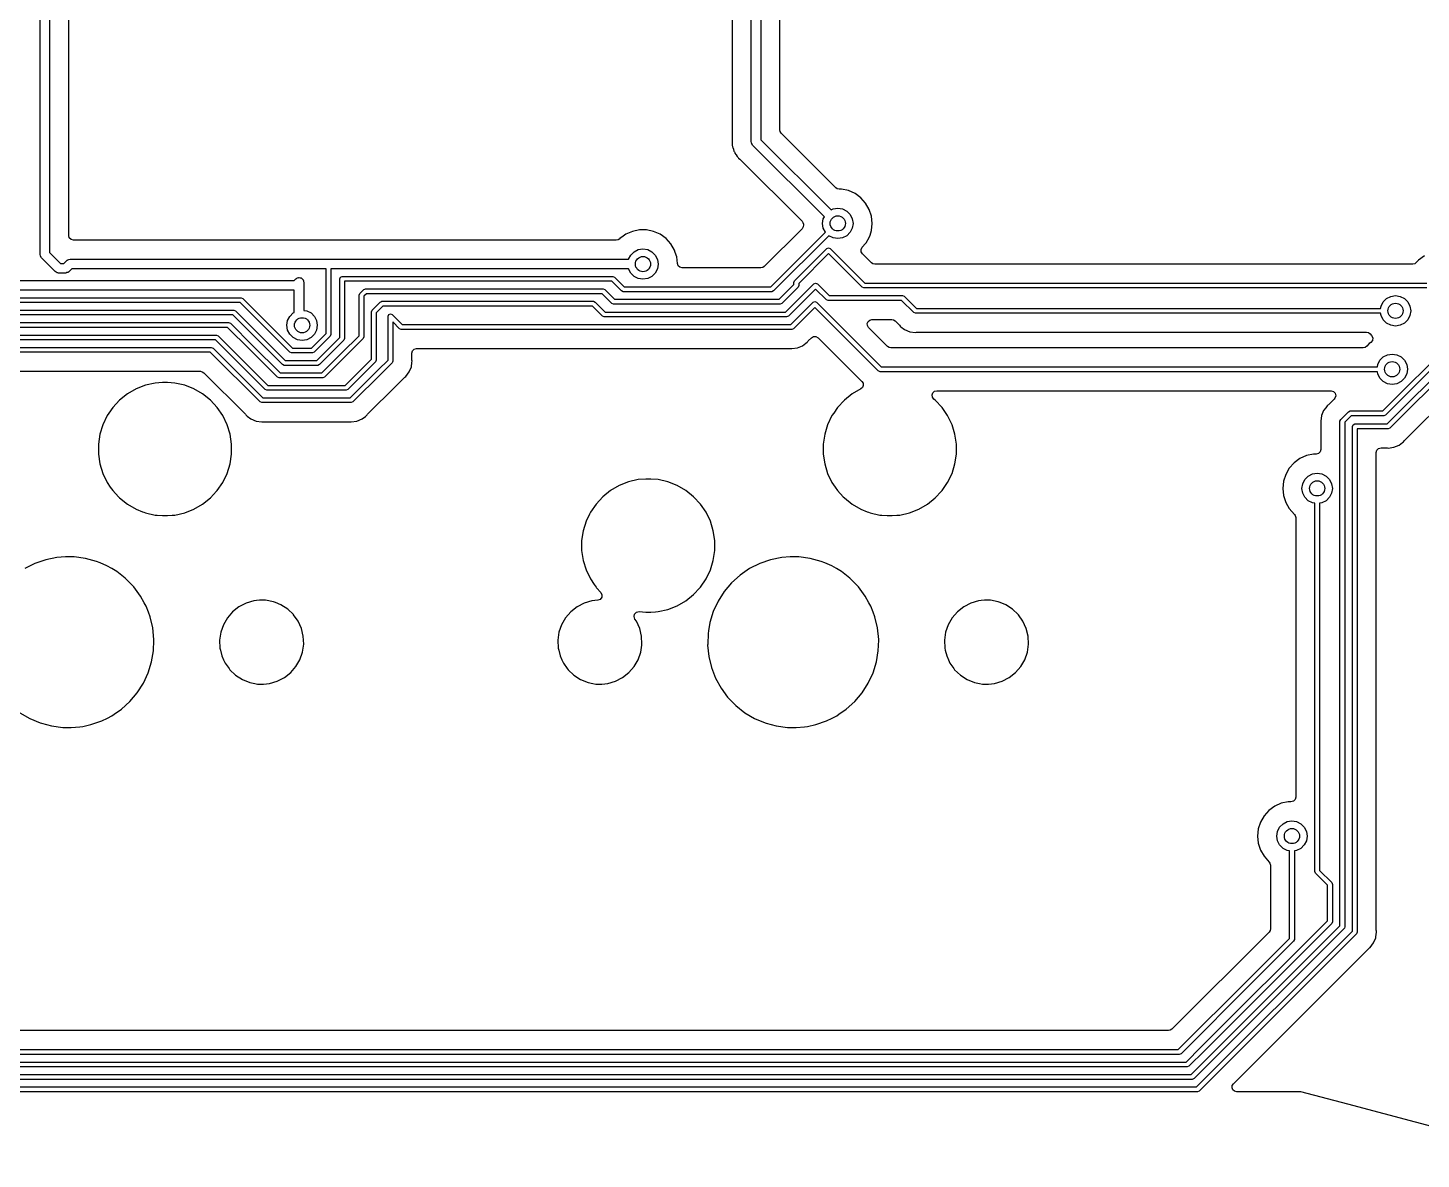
# Model space of a CAD drawing. Extents: x 30 to 259, y -142 to -25.
# Drawn here: x 76.32 to 112.94, y -124.32 to -94.57 of the extents above; entities that cross this region are included whole.
import ezdxf

# ---------------------------------------------------------------- set-up
doc = ezdxf.new("R2010")
doc.units = 0
doc.layers.add('BLACK', color=7, linetype='CONTINUOUS')

msp = doc.modelspace()

# ---------------------------------------------------------------- linework, layer by layer
at = {"layer": 'BLACK', "linetype": 'CONTINUOUS'}
for p, q in [((76.645, -100.53), (76.645, -86.8897)), ((76.895, -86.8897), (76.895, -100.478)), ((95.335, -97.56), (95.335, -86.9937)), ((95.585, -86.9937), (95.585, -97.5082)), ((94.8345, -87.3127), (94.8345, -97.4773)), ((77.3955, -100.03), (77.3955, -91.6224)), ((96.0855, -97.2495), (96.0855, -91.6224)), ((96.0949, -97.297), (96.0855, -97.2495)), ((96.1218, -97.3372), (96.0949, -97.297)), ((97.5578, -98.7732), (96.1218, -97.3372)), ((94.8345, -97.4773), (94.8322, -97.4978)), ((94.8322, -97.4978), (94.8344, -97.5679)), ((94.8344, -97.5679), (94.8345, -97.5718)), ((94.8345, -97.5718), (94.8345, -97.5993)), ((94.8345, -97.5993), (94.835, -97.6033)), ((94.835, -97.6033), (94.8359, -97.615)), ((94.8359, -97.615), (94.8373, -97.6586)), ((94.8373, -97.6586), (94.8429, -97.6779)), ((94.8429, -97.6779), (94.8468, -97.6969)), ((94.8468, -97.6969), (94.8493, -97.7168)), ((94.8493, -97.7168), (94.8654, -97.7574)), ((94.8654, -97.7574), (94.8692, -97.7685)), ((94.8692, -97.7685), (94.8814, -97.8104)), ((95.3437, -97.5897), (95.335, -97.56)), ((95.3503, -97.6199), (95.3437, -97.5897)), ((95.3541, -97.625), (95.3503, -97.6199)), ((95.3548, -97.6276), (95.3541, -97.625)), ((95.3582, -97.6305), (95.3548, -97.6276)), ((95.3716, -97.6484), (95.3582, -97.6305)), ((97.2566, -99.5334), (95.3716, -97.6484)), ((95.585, -97.5082), (97.4334, -99.3566)), ((94.8814, -97.8104), (94.8916, -97.8276)), ((94.8916, -97.8276), (94.9001, -97.8451)), ((94.9001, -97.8451), (94.9075, -97.8637)), ((94.9075, -97.8637), (94.9075, -97.8637)), ((94.9075, -97.8637), (94.9332, -97.8991)), ((94.9332, -97.8991), (94.9396, -97.9088)), ((94.9396, -97.9088), (94.9618, -97.9464)), ((94.9618, -97.9464), (94.9618, -97.9464)), ((94.9618, -97.9464), (94.9618, -97.9464)), ((94.9618, -97.9464), (94.976, -97.9606)), ((94.976, -97.9606), (94.9886, -97.9754)), ((94.9886, -97.9754), (95.0004, -97.9916)), ((95.0004, -97.9916), (95.0341, -98.0194)), ((95.0341, -98.0194), (95.0427, -98.0273)), ((95.0427, -98.0273), (96.671, -99.6556)), ((97.598, -98.8001), (97.5578, -98.7732)), ((97.6455, -98.8095), (97.598, -98.8001)), ((97.7046, -98.8095), (97.6455, -98.8095)), ((97.8898, -98.8489), (97.7046, -98.8095)), ((97.7046, -98.8095), (97.7046, -98.8095)), ((98.0627, -98.9258), (97.8898, -98.8489)), ((98.2159, -99.0371), (98.0627, -98.9258)), ((98.3425, -99.1778), (98.2159, -99.0371)), ((98.4372, -99.3417), (98.3425, -99.1778)), ((97.21, -99.71), (97.2296, -99.5864)), ((97.2296, -99.5864), (97.2566, -99.5334)), ((97.4334, -99.3566), (97.4864, -99.3296)), ((97.4864, -99.3296), (97.61, -99.31)), ((97.61, -99.31), (97.7336, -99.3296)), ((97.7336, -99.3296), (97.8451, -99.3864)), ((97.8451, -99.3864), (97.9336, -99.4749)), ((97.9336, -99.4749), (97.9904, -99.5864)), ((97.9904, -99.5864), (98.01, -99.71)), ((98.4957, -99.5217), (98.4372, -99.3417)), ((98.4372, -99.3417), (98.4372, -99.3417)), ((98.5155, -99.71), (98.4957, -99.5217)), ((92.2102, -99.9189), (92.0373, -99.9958)), ((92.3954, -99.8795), (92.2102, -99.9189)), ((92.5846, -99.8795), (92.3954, -99.8795)), ((92.3954, -99.8795), (92.3954, -99.8795)), ((92.7698, -99.9189), (92.5846, -99.8795)), ((92.5846, -99.8795), (92.5846, -99.8795)), ((92.9427, -99.9958), (92.7698, -99.9189)), ((96.673, -99.8494), (95.6792, -100.843)), ((95.8502, -101.38), (97.286, -99.9442)), ((96.671, -99.6556), (96.6953, -99.6899)), ((96.7022, -99.8031), (96.673, -99.8494)), ((96.6953, -99.6899), (96.7067, -99.7303)), ((96.7086, -99.7488), (96.7022, -99.8031)), ((96.7067, -99.7303), (96.7086, -99.7488)), ((97.2296, -99.8336), (97.21, -99.71)), ((97.286, -99.9442), (97.2296, -99.8336)), ((97.9336, -99.9451), (97.8451, -100.034)), ((97.9904, -99.8336), (97.9336, -99.9451)), ((98.01, -99.71), (97.9904, -99.8336)), ((98.4568, -100.018), (98.4957, -99.8983)), ((98.4957, -99.8983), (98.5155, -99.71)), ((77.4121, -100.093), (77.3955, -100.03)), ((77.4575, -100.138), (77.4121, -100.093)), ((77.5195, -100.154), (77.4575, -100.138)), ((84.304, -100.154), (77.5195, -100.154)), ((91.7863, -100.154), (84.304, -100.154)), ((91.8367, -100.144), (91.7863, -100.154)), ((91.8784, -100.113), (91.8367, -100.144)), ((91.8841, -100.107), (91.8784, -100.113)), ((91.9652, -100.048), (91.8841, -100.107)), ((92.0373, -99.9958), (91.9652, -100.048)), ((93.0959, -100.107), (92.9427, -99.9958)), ((93.2225, -100.248), (93.0959, -100.107)), ((93.3172, -100.412), (93.2225, -100.248)), ((97.3758, -100.034), (95.9214, -101.488)), ((97.4864, -100.09), (97.3758, -100.034)), ((97.61, -100.11), (97.4864, -100.09)), ((97.7336, -100.09), (97.61, -100.11)), ((97.8451, -100.034), (97.7336, -100.09)), ((98.2551, -100.339), (98.3425, -100.242)), ((98.3425, -100.242), (98.3566, -100.218)), ((98.3566, -100.218), (98.4372, -100.078)), ((98.4372, -100.078), (98.4568, -100.018)), ((76.6537, -100.56), (76.645, -100.53)), ((76.6603, -100.59), (76.6537, -100.56)), ((76.6641, -100.595), (76.6603, -100.59)), ((76.6648, -100.598), (76.6641, -100.595)), ((76.6682, -100.601), (76.6648, -100.598)), ((76.6816, -100.618), (76.6682, -100.601)), ((77.0416, -100.978), (76.6816, -100.618)), ((76.895, -100.478), (77.1818, -100.765)), ((77.2682, -100.765), (77.3416, -100.692)), ((77.3416, -100.692), (77.3595, -100.678)), ((77.3595, -100.678), (77.3624, -100.675)), ((77.3624, -100.675), (77.365, -100.674)), ((77.365, -100.674), (77.3701, -100.67)), ((77.3701, -100.67), (77.4003, -100.664)), ((77.4003, -100.664), (77.43, -100.655)), ((77.43, -100.655), (84.225, -100.655)), ((84.225, -100.655), (92.1103, -100.655)), ((92.1103, -100.655), (92.1664, -100.545)), ((92.1664, -100.545), (92.2549, -100.456)), ((92.2549, -100.456), (92.3664, -100.4)), ((92.3664, -100.4), (92.49, -100.38)), ((92.49, -100.38), (92.6136, -100.4)), ((92.6136, -100.4), (92.7251, -100.456)), ((92.7251, -100.456), (92.8136, -100.545)), ((92.8136, -100.545), (92.8704, -100.656)), ((92.8704, -100.656), (92.89, -100.78)), ((93.3379, -100.476), (93.3172, -100.412)), ((93.3757, -100.592), (93.3379, -100.476)), ((93.3942, -100.768), (93.3757, -100.592)), ((96.4751, -101.218), (97.3223, -100.37)), ((97.3672, -100.505), (96.5835, -101.289)), ((97.3223, -100.37), (97.3672, -100.352)), ((97.3672, -100.352), (97.4121, -100.37)), ((98.2531, -101.391), (97.3672, -100.505)), ((97.4121, -100.37), (97.4121, -100.37)), ((97.4121, -100.37), (98.3243, -101.282)), ((98.2264, -100.394), (98.2551, -100.339)), ((98.2281, -100.456), (98.2264, -100.394)), ((98.2596, -100.51), (98.2281, -100.456)), ((98.4953, -100.746), (98.2596, -100.51)), ((112.876, -100.673), (112.815, -100.741)), ((113.029, -100.562), (112.876, -100.673)), ((77.0688, -100.993), (77.0416, -100.978)), ((77.0948, -101.01), (77.0688, -100.993)), ((77.101, -101.011), (77.0948, -101.01)), ((77.1034, -101.012), (77.101, -101.011)), ((77.1079, -101.012), (77.1034, -101.012)), ((77.13, -101.015), (77.1079, -101.012)), ((77.32, -101.015), (77.13, -101.015)), ((77.1818, -100.765), (77.2682, -100.765)), ((77.3497, -101.006), (77.32, -101.015)), ((77.3799, -101), (77.3497, -101.006)), ((77.385, -100.996), (77.3799, -101)), ((77.3876, -100.995), (77.385, -100.996)), ((77.3905, -100.992), (77.3876, -100.995)), ((77.4084, -100.978), (77.3905, -100.992)), ((77.4818, -100.905), (77.4084, -100.978)), ((84.1615, -100.905), (77.4818, -100.905)), ((84.1615, -102.607), (84.1615, -100.905)), ((92.1103, -100.905), (84.2885, -100.905)), ((84.2885, -100.905), (84.2885, -102.633)), ((92.1664, -101.015), (92.1103, -100.905)), ((92.2549, -101.104), (92.1664, -101.015)), ((92.8136, -101.015), (92.7251, -101.104)), ((92.8704, -100.904), (92.8136, -101.015)), ((92.89, -100.78), (92.8704, -100.904)), ((93.4148, -100.825), (93.3942, -100.768)), ((93.4594, -100.865), (93.4148, -100.825)), ((93.5176, -100.879), (93.4594, -100.865)), ((95.5915, -100.879), (93.5176, -100.879)), ((95.639, -100.87), (95.5915, -100.879)), ((95.6792, -100.843), (95.639, -100.87)), ((98.5355, -100.773), (98.4953, -100.746)), ((98.583, -100.782), (98.5355, -100.773)), ((112.722, -100.782), (98.583, -100.782)), ((112.773, -100.771), (112.722, -100.782)), ((112.815, -100.741), (112.773, -100.771)), ((58.6518, -101.215), (83.3182, -101.215)), ((83.3182, -101.215), (83.3616, -101.172)), ((83.3616, -101.172), (83.3667, -101.168)), ((83.3667, -101.168), (83.3681, -101.166)), ((83.3681, -101.166), (83.3722, -101.164)), ((83.3722, -101.164), (83.3901, -101.15)), ((83.3901, -101.15), (83.4119, -101.146)), ((83.4119, -101.146), (83.4322, -101.136)), ((83.4322, -101.136), (83.4456, -101.138)), ((83.4456, -101.138), (83.4589, -101.135)), ((83.4589, -101.135), (83.4798, -101.143)), ((83.4798, -101.143), (83.5019, -101.146)), ((83.5019, -101.146), (83.5122, -101.155)), ((83.5122, -101.155), (83.5249, -101.16)), ((83.5249, -101.16), (83.5383, -101.178)), ((83.5383, -101.178), (83.5552, -101.192)), ((83.5552, -101.192), (83.559, -101.205)), ((83.559, -101.205), (83.5671, -101.216)), ((83.5671, -101.216), (83.5687, -101.239)), ((83.5687, -101.239), (83.575, -101.26)), ((83.575, -101.26), (83.575, -101.997)), ((84.5185, -101.168), (84.5371, -101.124)), ((84.5185, -102.712), (84.5185, -101.168)), ((84.5371, -101.124), (84.582, -101.105)), ((84.582, -101.105), (91.694, -101.105)), ((91.6677, -101.232), (84.6455, -101.232)), ((84.6455, -101.232), (84.6455, -102.739)), ((85.175, -101.44), (85.1945, -101.432)), ((85.1945, -101.432), (90.424, -101.432)), ((90.424, -101.432), (91.2905, -101.432)), ((91.2905, -101.432), (91.44, -101.432)), ((91.44, -101.432), (91.4849, -101.451)), ((91.9241, -101.488), (91.6677, -101.232)), ((91.694, -101.105), (91.7389, -101.124)), ((91.7389, -101.124), (91.9953, -101.38)), ((91.9953, -101.38), (95.8502, -101.38)), ((92.3664, -101.16), (92.2549, -101.104)), ((92.49, -101.18), (92.3664, -101.16)), ((92.6136, -101.16), (92.49, -101.18)), ((92.7251, -101.104), (92.6136, -101.16)), ((96.0692, -101.707), (96.4565, -101.32)), ((96.5649, -101.391), (96.1404, -101.815)), ((96.2397, -102.044), (96.9831, -101.301)), ((97.028, -101.436), (96.3109, -102.153)), ((96.4565, -101.262), (96.4751, -101.218)), ((96.4565, -101.32), (96.4565, -101.262)), ((96.5835, -101.346), (96.5649, -101.391)), ((96.5835, -101.289), (96.5835, -101.346)), ((96.9831, -101.301), (97.028, -101.282)), ((97.028, -101.282), (97.0729, -101.301)), ((97.3101, -101.718), (97.028, -101.436)), ((97.0729, -101.301), (97.3813, -101.609)), ((98.298, -101.409), (98.2531, -101.391)), ((113.092, -101.409), (98.298, -101.409)), ((98.3243, -101.282), (113.092, -101.282)), ((81.9039, -101.792), (58.4391, -101.792)), ((58.4654, -101.665), (81.9302, -101.665)), ((83.325, -101.465), (58.6, -101.465)), ((83.2103, -103.098), (81.9039, -101.792)), ((81.9302, -101.665), (81.9751, -101.684)), ((81.9751, -101.684), (83.2815, -102.99)), ((83.325, -102.051), (83.325, -101.465)), ((85.0265, -101.6), (85.0451, -101.555)), ((85.0265, -102.667), (85.0265, -101.6)), ((85.0451, -101.555), (85.1496, -101.451)), ((85.0451, -101.555), (85.0451, -101.555)), ((85.1496, -101.451), (85.175, -101.44)), ((85.2208, -101.559), (85.1535, -101.626)), ((85.1535, -101.626), (85.1535, -102.693)), ((90.424, -101.559), (85.2208, -101.559)), ((85.3721, -101.99), (85.5846, -101.778)), ((85.5846, -101.778), (85.6017, -101.77)), ((85.6017, -101.77), (85.6295, -101.759)), ((85.6295, -101.759), (87.63, -101.759)), ((87.63, -101.759), (90.5594, -101.759)), ((91.2905, -101.559), (90.424, -101.559)), ((90.5594, -101.759), (91.186, -101.759)), ((91.186, -101.759), (91.2309, -101.778)), ((91.2309, -101.778), (91.4978, -102.044)), ((91.4137, -101.559), (91.2905, -101.559)), ((91.6701, -101.815), (91.4137, -101.559)), ((91.4849, -101.451), (91.7413, -101.707)), ((91.7413, -101.707), (92.1044, -101.707)), ((91.969, -101.507), (91.9241, -101.488)), ((95.8765, -101.507), (91.969, -101.507)), ((92.1044, -101.707), (96.0692, -101.707)), ((95.9214, -101.488), (95.8765, -101.507)), ((96.3751, -102.371), (96.9603, -101.786)), ((96.9603, -101.786), (96.9615, -101.786)), ((96.9615, -101.786), (97.0052, -101.768)), ((97.0052, -101.768), (97.0501, -101.786)), ((97.0501, -101.786), (98.7464, -103.483)), ((97.355, -101.736), (97.3101, -101.718)), ((99.2877, -101.736), (97.355, -101.736)), ((97.3813, -101.609), (99.314, -101.609)), ((99.6051, -102.054), (99.2877, -101.736)), ((99.314, -101.609), (99.3589, -101.628)), ((99.3589, -101.628), (99.6763, -101.945)), ((111.888, -101.885), (111.944, -101.774)), ((111.944, -101.774), (112.033, -101.685)), ((112.033, -101.685), (112.144, -101.629)), ((112.144, -101.629), (112.268, -101.609)), ((112.268, -101.609), (112.392, -101.629)), ((112.392, -101.629), (112.503, -101.685)), ((112.503, -101.685), (112.592, -101.774)), ((112.592, -101.774), (112.648, -101.885)), ((81.7092, -102.119), (58.3036, -102.119)), ((58.3299, -101.992), (81.7355, -101.992)), ((83.0156, -103.425), (81.7092, -102.119)), ((81.7355, -101.992), (81.7804, -102.011)), ((81.7804, -102.011), (83.0868, -103.317)), ((83.1496, -102.266), (83.2064, -102.155)), ((83.2064, -102.155), (83.2949, -102.066)), ((83.2949, -102.066), (83.325, -102.051)), ((83.575, -101.997), (83.6536, -102.01)), ((83.6536, -102.01), (83.7651, -102.066)), ((83.7651, -102.066), (83.8536, -102.155)), ((83.8536, -102.155), (83.9104, -102.266)), ((85.3535, -102.035), (85.3721, -101.99)), ((85.3535, -102.362), (85.3535, -102.035)), ((85.3721, -101.99), (85.3721, -101.99)), ((85.6558, -101.886), (85.4805, -102.061)), ((85.4805, -102.061), (85.4805, -102.362)), ((87.63, -101.886), (85.6558, -101.886)), ((85.7885, -102.149), (85.8071, -102.105)), ((85.7885, -103.306), (85.7885, -102.149)), ((85.8071, -102.105), (85.852, -102.086)), ((85.852, -102.086), (85.8969, -102.105)), ((85.8969, -102.105), (86.1638, -102.371)), ((90.5594, -101.886), (87.63, -101.886)), ((91.1597, -101.886), (90.5594, -101.886)), ((91.4266, -102.153), (91.1597, -101.886)), ((91.4715, -102.171), (91.4266, -102.153)), ((91.4978, -102.044), (93.726, -102.044)), ((91.715, -101.834), (91.6701, -101.815)), ((92.1044, -101.834), (91.715, -101.834)), ((96.0955, -101.834), (92.1044, -101.834)), ((93.726, -102.044), (96.2397, -102.044)), ((96.1404, -101.815), (96.0955, -101.834)), ((96.3109, -102.153), (96.266, -102.171)), ((97.0052, -101.921), (96.4463, -102.48)), ((98.6752, -103.591), (97.0052, -101.921)), ((99.65, -102.072), (99.6051, -102.054)), ((111.878, -102.072), (99.65, -102.072)), ((99.6763, -101.945), (111.878, -101.945)), ((111.878, -101.945), (111.888, -101.885)), ((111.888, -102.133), (111.878, -102.072)), ((111.944, -102.244), (111.888, -102.133)), ((112.648, -102.133), (112.592, -102.244)), ((112.648, -101.885), (112.668, -102.009)), ((112.668, -102.009), (112.648, -102.133)), ((61.468, -102.319), (81.026, -102.319)), ((81.026, -102.446), (61.468, -102.446)), ((81.026, -102.319), (81.6001, -102.319)), ((81.5737, -102.446), (81.026, -102.446)), ((82.1469, -103.019), (81.5737, -102.446)), ((81.6001, -102.319), (81.645, -102.338)), ((81.645, -102.338), (82.2367, -102.929)), ((83.13, -102.39), (83.1496, -102.266)), ((83.1496, -102.514), (83.13, -102.39)), ((83.2064, -102.625), (83.1496, -102.514)), ((83.9104, -102.514), (83.8536, -102.625)), ((83.9104, -102.266), (83.93, -102.39)), ((83.93, -102.39), (83.9104, -102.514)), ((85.3535, -103.279), (85.3535, -102.362)), ((85.4805, -102.362), (85.4805, -103.305)), ((86.0926, -102.48), (85.9155, -102.303)), ((85.9155, -102.303), (85.9155, -103.332)), ((86.1375, -102.498), (86.0926, -102.48)), ((96.4014, -102.498), (86.1375, -102.498)), ((86.1638, -102.371), (96.3751, -102.371)), ((93.726, -102.171), (91.4715, -102.171)), ((96.266, -102.171), (93.726, -102.171)), ((96.4463, -102.48), (96.4014, -102.498)), ((98.3855, -102.342), (98.4077, -102.288)), ((98.39, -102.399), (98.3855, -102.342)), ((98.4203, -102.449), (98.39, -102.399)), ((98.4077, -102.288), (98.4517, -102.251)), ((98.9174, -102.946), (98.4203, -102.449)), ((98.4517, -102.251), (98.508, -102.237)), ((98.508, -102.237), (99.029, -102.237)), ((99.029, -102.237), (99.0765, -102.246)), ((99.0765, -102.246), (99.1167, -102.273)), ((99.1167, -102.273), (99.2193, -102.376)), ((99.2193, -102.376), (99.23, -102.388)), ((99.23, -102.388), (99.2477, -102.411)), ((99.2477, -102.411), (99.2618, -102.422)), ((99.2618, -102.422), (99.2709, -102.429)), ((99.2709, -102.429), (99.2709, -102.429)), ((99.2709, -102.429), (99.3656, -102.502)), ((99.3656, -102.502), (99.3656, -102.502)), ((99.3656, -102.502), (99.3656, -102.502)), ((99.3656, -102.502), (99.5028, -102.558)), ((111.932, -104.644), (114.081, -102.495)), ((112.033, -102.333), (111.944, -102.244)), ((112.144, -102.389), (112.033, -102.333)), ((112.268, -102.409), (112.144, -102.389)), ((112.392, -102.389), (112.268, -102.409)), ((112.503, -102.333), (112.392, -102.389)), ((112.592, -102.244), (112.503, -102.333)), ((62.23, -102.646), (81.28, -102.646)), ((81.2537, -102.773), (62.23, -102.773)), ((82.5601, -104.079), (81.2537, -102.773)), ((81.28, -102.646), (81.3249, -102.665)), ((81.3249, -102.665), (82.6313, -103.971)), ((83.2949, -102.714), (83.2064, -102.625)), ((83.4064, -102.77), (83.2949, -102.714)), ((83.53, -102.79), (83.4064, -102.77)), ((83.6536, -102.77), (83.53, -102.79)), ((83.7651, -102.714), (83.6536, -102.77)), ((83.8536, -102.625), (83.7651, -102.714)), ((83.7785, -102.99), (84.1615, -102.607)), ((84.2699, -102.678), (83.8497, -103.098)), ((83.914, -103.317), (84.5185, -102.712)), ((84.6269, -102.784), (83.9852, -103.425)), ((84.2885, -102.633), (84.2699, -102.678)), ((84.5757, -103.118), (85.0265, -102.667)), ((84.6455, -102.739), (84.6269, -102.784)), ((85.1349, -102.738), (84.6655, -103.208)), ((85.1535, -102.693), (85.1349, -102.738)), ((96.6859, -102.928), (96.7741, -102.86)), ((96.7741, -102.86), (96.8037, -102.837)), ((96.7741, -102.86), (96.7741, -102.86)), ((96.8037, -102.837), (96.8215, -102.814)), ((96.8215, -102.814), (96.8321, -102.802)), ((96.8321, -102.802), (96.9175, -102.717)), ((96.9175, -102.717), (96.9731, -102.684)), ((96.9731, -102.684), (97.0373, -102.684)), ((97.0373, -102.684), (97.0929, -102.717)), ((97.0929, -102.717), (98.2436, -103.867)), ((99.5028, -102.558), (99.65, -102.578)), ((99.65, -102.578), (99.6789, -102.574)), ((99.6789, -102.574), (99.6951, -102.573)), ((99.6951, -102.573), (111.509, -102.573)), ((111.509, -102.573), (111.559, -102.584)), ((111.576, -102.873), (111.515, -102.941)), ((111.559, -102.584), (111.601, -102.614)), ((111.621, -102.841), (111.576, -102.873)), ((111.601, -102.614), (111.64, -102.658)), ((111.663, -102.787), (111.621, -102.841)), ((111.64, -102.658), (111.67, -102.719)), ((111.67, -102.719), (111.663, -102.787)), ((114.189, -102.566), (112.003, -104.753)), ((112.052, -104.986), (114.408, -102.631)), ((114.516, -102.702), (112.123, -105.095)), ((64.008, -102.973), (81.1446, -102.973)), ((81.1183, -103.1), (64.008, -103.1)), ((82.4247, -104.406), (81.1183, -103.1)), ((81.1446, -102.973), (81.1895, -102.992)), ((81.1895, -102.992), (82.4959, -104.298)), ((82.8802, -103.752), (82.1469, -103.019)), ((82.2367, -102.929), (82.9514, -103.644)), ((83.2552, -103.117), (83.2103, -103.098)), ((83.8048, -103.117), (83.2552, -103.117)), ((83.2815, -102.99), (83.7785, -102.99)), ((83.8497, -103.098), (83.8048, -103.117)), ((84.0494, -103.644), (84.5757, -103.118)), ((84.6655, -103.208), (84.1206, -103.752)), ((84.5757, -103.118), (84.5757, -103.118)), ((84.6655, -103.208), (84.6655, -103.208)), ((86.416, -103.123), (86.4326, -103.061)), ((86.416, -103.287), (86.416, -103.123)), ((86.4326, -103.061), (86.478, -103.016)), ((86.478, -103.016), (86.54, -102.999)), ((86.54, -102.999), (96.3564, -102.999)), ((96.3564, -102.999), (96.3725, -103)), ((96.3725, -103), (96.4014, -103.004)), ((96.4014, -103.004), (96.5487, -102.984)), ((96.5487, -102.984), (96.6859, -102.928)), ((98.9577, -102.973), (98.9174, -102.946)), ((99.0051, -102.982), (98.9577, -102.973)), ((111.423, -102.982), (99.0051, -102.982)), ((111.473, -102.971), (111.423, -102.982)), ((111.515, -102.941), (111.473, -102.971)), ((111.859, -103.311), (111.947, -103.223)), ((111.947, -103.223), (112.059, -103.166)), ((112.059, -103.166), (112.182, -103.146)), ((112.182, -103.146), (112.306, -103.166)), ((112.306, -103.166), (112.417, -103.223)), ((112.417, -103.223), (112.506, -103.311)), ((64.045, -103.6), (80.8596, -103.6)), ((80.8596, -103.6), (80.907, -103.61)), ((80.907, -103.61), (80.9473, -103.637)), ((83.0605, -103.444), (83.0156, -103.425)), ((83.9403, -103.444), (83.0605, -103.444)), ((83.0868, -103.317), (83.914, -103.317)), ((83.9852, -103.425), (83.9403, -103.444)), ((84.7911, -103.841), (85.3535, -103.279)), ((84.7966, -104.298), (85.5303, -103.564)), ((85.4619, -103.35), (84.8809, -103.931)), ((85.4805, -103.305), (85.4619, -103.35)), ((85.5303, -103.564), (85.7885, -103.306)), ((85.5303, -103.564), (85.5303, -103.564)), ((85.8969, -103.377), (85.6201, -103.654)), ((85.9045, -103.359), (85.8969, -103.377)), ((85.9155, -103.332), (85.9045, -103.359)), ((86.2542, -103.735), (86.3447, -103.617)), ((86.3447, -103.617), (86.4015, -103.48)), ((86.4015, -103.48), (86.416, -103.369)), ((86.4171, -103.304), (86.416, -103.287)), ((86.416, -103.369), (86.4209, -103.332)), ((86.4209, -103.332), (86.4171, -103.304)), ((98.7201, -103.61), (98.6752, -103.591)), ((111.792, -103.61), (98.7201, -103.61)), ((98.7464, -103.483), (111.792, -103.483)), ((111.792, -103.483), (111.802, -103.423)), ((111.802, -103.67), (111.792, -103.61)), ((111.802, -103.423), (111.859, -103.311)), ((112.506, -103.311), (112.563, -103.423)), ((112.509, -105.417), (114.294, -103.632)), ((112.563, -103.423), (112.582, -103.546)), ((112.582, -103.546), (112.563, -103.67)), ((79.4101, -103.968), (79.1659, -104.063)), ((79.6659, -103.909), (79.4101, -103.968)), ((79.862, -103.894), (79.6659, -103.909)), ((79.993, -103.894), (79.862, -103.894)), ((79.862, -103.894), (79.862, -103.894)), ((80.1891, -103.909), (79.993, -103.894)), ((79.993, -103.894), (79.993, -103.894)), ((80.4449, -103.968), (80.1891, -103.909)), ((80.6891, -104.063), (80.4449, -103.968)), ((80.9473, -103.637), (82.0389, -104.728)), ((82.6313, -103.971), (84.6612, -103.971)), ((82.9251, -103.771), (82.8802, -103.752)), ((84.0757, -103.771), (82.9251, -103.771)), ((82.9514, -103.644), (84.0494, -103.644)), ((84.1206, -103.752), (84.0757, -103.771)), ((84.6612, -103.971), (84.7911, -103.841)), ((84.8809, -103.931), (84.7324, -104.079)), ((84.7911, -103.841), (84.7911, -103.841)), ((85.6201, -103.654), (84.8678, -104.406)), ((85.2536, -104.728), (86.0002, -103.982)), ((85.6201, -103.654), (85.6201, -103.654)), ((86.0002, -103.982), (86.2189, -103.763)), ((86.0002, -103.982), (86.0002, -103.982)), ((86.2189, -103.763), (86.2311, -103.752)), ((86.2311, -103.752), (86.2542, -103.735)), ((98.2436, -103.867), (98.2733, -103.915)), ((98.2788, -103.971), (98.259, -104.024)), ((98.2733, -103.915), (98.2788, -103.971)), ((111.859, -103.781), (111.802, -103.67)), ((111.947, -103.87), (111.859, -103.781)), ((112.059, -103.927), (111.947, -103.87)), ((112.182, -103.946), (112.059, -103.927)), ((112.306, -103.927), (112.182, -103.946)), ((112.417, -103.87), (112.306, -103.927)), ((112.506, -103.781), (112.417, -103.87)), ((112.563, -103.67), (112.506, -103.781)), ((78.7335, -104.358), (78.5551, -104.551)), ((78.9386, -104.195), (78.7335, -104.358)), ((79.1659, -104.063), (78.9386, -104.195)), ((80.9164, -104.195), (80.6891, -104.063)), ((81.1215, -104.358), (80.9164, -104.195)), ((80.9164, -104.195), (80.9164, -104.195)), ((81.2999, -104.551), (81.1215, -104.358)), ((81.1215, -104.358), (81.1215, -104.358)), ((81.1215, -104.358), (81.1215, -104.358)), ((82.4959, -104.298), (84.7966, -104.298)), ((82.605, -104.098), (82.5601, -104.079)), ((84.6875, -104.098), (82.605, -104.098)), ((84.7324, -104.079), (84.6875, -104.098)), ((97.7835, -104.358), (97.6051, -104.551)), ((97.9886, -104.195), (97.7835, -104.358)), ((98.2179, -104.062), (97.9886, -104.195)), ((98.259, -104.024), (98.2179, -104.062)), ((100.091, -104.223), (100.111, -104.166)), ((100.101, -104.283), (100.091, -104.223)), ((100.137, -104.331), (100.101, -104.283)), ((100.111, -104.166), (100.156, -104.125)), ((100.171, -104.358), (100.137, -104.331)), ((100.156, -104.125), (100.215, -104.11)), ((100.35, -104.551), (100.171, -104.358)), ((100.215, -104.11), (110.576, -104.11)), ((110.649, -104.341), (110.506, -104.484)), ((110.576, -104.11), (110.641, -104.129)), ((110.641, -104.129), (110.687, -104.179)), ((110.66, -104.329), (110.649, -104.341)), ((110.674, -104.31), (110.66, -104.329)), ((110.699, -104.246), (110.674, -104.31)), ((110.687, -104.179), (110.699, -104.246)), ((78.4546, -104.698), (78.4073, -104.767)), ((78.5551, -104.551), (78.4546, -104.698)), ((81.4477, -104.767), (81.2999, -104.551)), ((81.2999, -104.551), (81.2999, -104.551)), ((81.2999, -104.551), (81.2999, -104.551)), ((82.0389, -104.728), (82.0495, -104.741)), ((82.4696, -104.425), (82.4247, -104.406)), ((84.8229, -104.425), (82.4696, -104.425)), ((84.8678, -104.406), (84.8229, -104.425)), ((85.243, -104.741), (85.2536, -104.728)), ((97.5046, -104.698), (97.4573, -104.767)), ((97.6051, -104.551), (97.5046, -104.698)), ((100.498, -104.767), (100.35, -104.551)), ((100.35, -104.551), (100.35, -104.551)), ((100.35, -104.551), (100.35, -104.551)), ((110.38, -104.63), (110.324, -104.767)), ((110.436, -104.558), (110.38, -104.63)), ((110.471, -104.512), (110.436, -104.558)), ((110.436, -104.558), (110.436, -104.558)), ((110.494, -104.495), (110.471, -104.512)), ((110.506, -104.484), (110.494, -104.495)), ((110.828, -104.87), (111.035, -104.663)), ((111.035, -104.663), (111.08, -104.644)), ((111.08, -104.644), (111.932, -104.644)), ((78.2934, -105.004), (78.2161, -105.254)), ((78.4073, -104.767), (78.2934, -105.004)), ((81.5616, -105.004), (81.4477, -104.767)), ((81.6389, -105.254), (81.5616, -105.004)), ((82.0495, -104.741), (82.0673, -104.764)), ((82.0673, -104.764), (82.0719, -104.767)), ((82.0719, -104.767), (82.0904, -104.781)), ((82.0904, -104.781), (82.0904, -104.782)), ((82.0904, -104.782), (82.1851, -104.854)), ((82.1851, -104.854), (82.1851, -104.854)), ((82.1851, -104.854), (82.1851, -104.854)), ((82.1851, -104.854), (82.3223, -104.911)), ((82.3223, -104.911), (82.4696, -104.93)), ((82.4696, -104.93), (82.4985, -104.927)), ((82.4985, -104.927), (82.5146, -104.925)), ((82.5146, -104.925), (84.7779, -104.925)), ((84.7779, -104.925), (84.794, -104.927)), ((84.794, -104.927), (84.8229, -104.93)), ((84.8229, -104.93), (84.9702, -104.911)), ((84.9702, -104.911), (85.1074, -104.854)), ((85.1074, -104.854), (85.1956, -104.786)), ((85.1956, -104.786), (85.2252, -104.764)), ((85.1956, -104.786), (85.1956, -104.786)), ((85.2252, -104.764), (85.243, -104.741)), ((97.3434, -105.004), (97.2661, -105.254)), ((97.4573, -104.767), (97.3434, -105.004)), ((100.612, -105.004), (100.498, -104.767)), ((100.689, -105.254), (100.612, -105.004)), ((110.324, -104.767), (110.304, -104.915)), ((110.304, -104.915), (110.308, -104.943)), ((110.308, -104.943), (110.309, -104.96)), ((110.309, -104.96), (110.309, -105.655)), ((110.809, -104.915), (110.828, -104.87)), ((110.809, -118.188), (110.809, -104.915)), ((111.106, -104.771), (110.936, -104.941)), ((110.936, -104.941), (110.936, -118.215)), ((111.958, -104.771), (111.106, -104.771)), ((111.136, -105.05), (111.155, -105.005)), ((111.136, -118.324), (111.136, -105.05)), ((111.155, -105.005), (111.2, -104.986)), ((111.2, -104.986), (112.052, -104.986)), ((112.003, -104.753), (111.958, -104.771)), ((112.123, -105.095), (112.078, -105.114)), ((78.2161, -105.254), (78.177, -105.514)), ((81.678, -105.514), (81.6389, -105.254)), ((97.2661, -105.254), (97.227, -105.514)), ((100.728, -105.514), (100.689, -105.254)), ((112.078, -105.114), (111.263, -105.114)), ((111.263, -105.114), (111.263, -118.35)), ((112.451, -105.475), (112.481, -105.452)), ((112.481, -105.452), (112.498, -105.429)), ((112.498, -105.429), (112.509, -105.417)), ((78.177, -105.514), (78.177, -105.776)), ((78.177, -105.776), (78.2161, -106.036)), ((81.6389, -106.036), (81.678, -105.776)), ((81.678, -105.776), (81.678, -105.514)), ((97.227, -105.514), (97.227, -105.776)), ((97.227, -105.776), (97.2661, -106.036)), ((100.689, -106.036), (100.728, -105.776)), ((100.728, -105.776), (100.728, -105.514)), ((109.93, -105.819), (109.757, -105.896)), ((110.115, -105.779), (109.93, -105.819)), ((110.185, -105.779), (110.115, -105.779)), ((110.247, -105.763), (110.185, -105.779)), ((110.292, -105.718), (110.247, -105.763)), ((110.309, -105.655), (110.292, -105.718)), ((111.764, -105.738), (111.781, -105.676)), ((111.764, -113.018), (111.764, -105.738)), ((111.781, -105.676), (111.826, -105.631)), ((111.826, -105.631), (111.888, -105.614)), ((111.888, -105.614), (112.033, -105.614)), ((112.033, -105.614), (112.049, -105.615)), ((112.049, -105.615), (112.078, -105.619)), ((112.078, -105.619), (112.226, -105.599)), ((112.226, -105.599), (112.363, -105.543)), ((112.363, -105.543), (112.451, -105.475)), ((112.451, -105.475), (112.451, -105.475)), ((78.2161, -106.036), (78.2934, -106.286)), ((81.5616, -106.286), (81.6389, -106.036)), ((97.2661, -106.036), (97.3434, -106.286)), ((100.612, -106.286), (100.689, -106.036)), ((109.477, -106.148), (109.383, -106.312)), ((109.604, -106.007), (109.477, -106.148)), ((109.757, -105.896), (109.604, -106.007)), ((78.2934, -106.286), (78.4073, -106.523)), ((78.4073, -106.523), (78.4897, -106.644)), ((81.2999, -106.739), (81.4477, -106.523)), ((81.4477, -106.523), (81.5616, -106.286)), ((92.1101, -106.508), (91.8659, -106.603)), ((92.3659, -106.449), (92.1101, -106.508)), ((92.562, -106.434), (92.3659, -106.449)), ((92.693, -106.434), (92.562, -106.434)), ((92.562, -106.434), (92.562, -106.434)), ((92.8891, -106.449), (92.693, -106.434)), ((92.693, -106.434), (92.693, -106.434)), ((93.1449, -106.508), (92.8891, -106.449)), ((93.3891, -106.603), (93.1449, -106.508)), ((97.3434, -106.286), (97.4573, -106.523)), ((97.4573, -106.523), (97.5397, -106.644)), ((100.35, -106.739), (100.498, -106.523)), ((100.498, -106.523), (100.612, -106.286)), ((109.324, -106.492), (109.305, -106.68)), ((109.383, -106.312), (109.324, -106.492)), ((109.81, -106.68), (109.83, -106.556)), ((109.83, -106.556), (109.886, -106.445)), ((109.886, -106.445), (109.975, -106.356)), ((109.975, -106.356), (110.086, -106.3)), ((110.086, -106.3), (110.21, -106.28)), ((110.21, -106.28), (110.334, -106.3)), ((110.334, -106.3), (110.445, -106.356)), ((110.445, -106.356), (110.534, -106.445)), ((110.534, -106.445), (110.59, -106.556)), ((110.59, -106.556), (110.61, -106.68)), ((78.4897, -106.644), (78.5551, -106.739)), ((78.5551, -106.739), (78.7023, -106.898)), ((78.7023, -106.898), (78.7335, -106.932)), ((81.1215, -106.932), (81.2843, -106.756)), ((81.2843, -106.756), (81.2999, -106.739)), ((81.2999, -106.739), (81.2999, -106.739)), ((81.2999, -106.739), (81.2999, -106.739)), ((91.4335, -106.898), (91.2551, -107.091)), ((91.6386, -106.735), (91.4335, -106.898)), ((91.8659, -106.603), (91.6386, -106.735)), ((93.6164, -106.735), (93.3891, -106.603)), ((93.8215, -106.898), (93.6164, -106.735)), ((93.6164, -106.735), (93.6164, -106.735)), ((93.9999, -107.091), (93.8215, -106.898)), ((93.8215, -106.898), (93.8215, -106.898)), ((93.8215, -106.898), (93.8215, -106.898)), ((97.5397, -106.644), (97.6051, -106.739)), ((97.6051, -106.739), (97.7523, -106.898)), ((97.7523, -106.898), (97.7835, -106.932)), ((100.171, -106.932), (100.334, -106.756)), ((100.334, -106.756), (100.35, -106.739)), ((100.35, -106.739), (100.35, -106.739)), ((100.35, -106.739), (100.35, -106.739)), ((109.305, -106.68), (109.324, -106.868)), ((109.324, -106.868), (109.383, -107.048)), ((109.83, -106.804), (109.81, -106.68)), ((109.886, -106.915), (109.83, -106.804)), ((109.975, -107.004), (109.886, -106.915)), ((110.534, -106.915), (110.445, -107.004)), ((110.59, -106.804), (110.534, -106.915)), ((110.61, -106.68), (110.59, -106.804)), ((78.7335, -106.932), (78.9386, -107.095)), ((78.9386, -107.095), (79.1659, -107.227)), ((79.1659, -107.227), (79.334, -107.293)), ((79.334, -107.293), (79.3715, -107.307)), ((80.4449, -107.322), (80.6891, -107.227)), ((80.6891, -107.227), (80.9164, -107.095)), ((80.9164, -107.095), (81.1215, -106.932)), ((91.2551, -107.091), (91.1073, -107.307)), ((94.1477, -107.307), (93.9999, -107.091)), ((93.9999, -107.091), (93.9999, -107.091)), ((93.9999, -107.091), (93.9999, -107.091)), ((97.7835, -106.932), (97.9886, -107.095)), ((97.9886, -107.095), (98.2159, -107.227)), ((98.2159, -107.227), (98.3841, -107.293)), ((98.3841, -107.293), (98.4215, -107.307)), ((99.4949, -107.322), (99.7391, -107.227)), ((99.7391, -107.227), (99.9664, -107.095)), ((99.9664, -107.095), (100.171, -106.932)), ((109.383, -107.048), (109.477, -107.212)), ((109.477, -107.212), (109.613, -107.363)), ((110.086, -107.06), (109.975, -107.004)), ((110.146, -107.07), (110.086, -107.06)), ((110.146, -116.758), (110.146, -107.07)), ((110.334, -107.06), (110.273, -107.07)), ((110.273, -107.07), (110.273, -116.732)), ((110.445, -107.004), (110.334, -107.06)), ((79.3715, -107.307), (79.4101, -107.322)), ((79.4101, -107.322), (79.6659, -107.381)), ((79.6659, -107.381), (79.7219, -107.385)), ((79.7219, -107.385), (79.862, -107.395)), ((79.862, -107.395), (79.862, -107.395)), ((79.862, -107.395), (79.993, -107.395)), ((79.993, -107.395), (80.1156, -107.386)), ((79.993, -107.395), (79.993, -107.395)), ((80.1156, -107.386), (80.1891, -107.381)), ((80.1891, -107.381), (80.4449, -107.322)), ((90.9934, -107.544), (90.9161, -107.794)), ((91.0826, -107.359), (90.9934, -107.544)), ((91.1073, -107.307), (91.0826, -107.359)), ((94.2616, -107.544), (94.1477, -107.307)), ((94.3389, -107.794), (94.2616, -107.544)), ((98.4215, -107.307), (98.4601, -107.322)), ((98.4601, -107.322), (98.7159, -107.381)), ((98.7159, -107.381), (98.7719, -107.385)), ((98.7719, -107.385), (98.912, -107.395)), ((98.912, -107.395), (98.912, -107.395)), ((98.912, -107.395), (99.043, -107.395)), ((99.043, -107.395), (99.1656, -107.386)), ((99.043, -107.395), (99.043, -107.395)), ((99.1656, -107.386), (99.2391, -107.381)), ((99.2391, -107.381), (99.4949, -107.322)), ((109.613, -107.363), (109.611, -107.365)), ((109.611, -107.365), (109.632, -107.39)), ((109.632, -107.39), (109.646, -107.446)), ((109.646, -107.446), (109.646, -114.799)), ((90.9161, -107.794), (90.877, -108.054)), ((94.378, -108.054), (94.3389, -107.794)), ((90.877, -108.054), (90.877, -108.316)), ((90.877, -108.316), (90.9161, -108.576)), ((94.3389, -108.576), (94.378, -108.316)), ((94.378, -108.316), (94.378, -108.054)), ((76.5093, -108.654), (76.2412, -108.79)), ((76.7932, -108.555), (76.5093, -108.654)), ((77.0877, -108.496), (76.7932, -108.555)), ((77.3125, -108.481), (77.0877, -108.496)), ((77.5377, -108.481), (77.3125, -108.481)), ((77.3125, -108.481), (77.3125, -108.481)), ((77.8356, -108.521), (77.5377, -108.481)), ((78.1254, -108.6), (77.8356, -108.521)), ((77.8356, -108.521), (77.8356, -108.521)), ((77.8356, -108.521), (77.8356, -108.521)), ((78.2209, -108.641), (78.1254, -108.6)), ((78.402, -108.717), (78.2209, -108.641)), ((78.5263, -108.791), (78.402, -108.717)), ((90.9161, -108.576), (90.9934, -108.826)), ((94.2616, -108.826), (94.3389, -108.576)), ((95.5593, -108.654), (95.2912, -108.79)), ((95.8432, -108.555), (95.5593, -108.654)), ((96.1377, -108.496), (95.8432, -108.555)), ((96.3625, -108.481), (96.1377, -108.496)), ((96.5877, -108.481), (96.3625, -108.481)), ((96.3625, -108.481), (96.3625, -108.481)), ((96.8856, -108.521), (96.5877, -108.481)), ((97.1754, -108.6), (96.8856, -108.521)), ((96.8856, -108.521), (96.8856, -108.521)), ((96.8856, -108.521), (96.8856, -108.521)), ((97.2709, -108.641), (97.1754, -108.6)), ((97.452, -108.717), (97.2709, -108.641)), ((97.5763, -108.791), (97.452, -108.717)), ((78.6606, -108.87), (78.5263, -108.791)), ((78.8776, -109.042), (78.6606, -108.87)), ((78.8964, -109.057), (78.8776, -109.042)), ((79.1053, -109.273), (78.8964, -109.057)), ((90.9934, -108.826), (91.1073, -109.063)), ((91.1073, -109.063), (91.2081, -109.211)), ((93.9999, -109.279), (94.1477, -109.063)), ((94.1477, -109.063), (94.2616, -108.826)), ((95.0434, -108.96), (94.8206, -109.161)), ((95.2912, -108.79), (95.0434, -108.96)), ((97.7106, -108.87), (97.5763, -108.791)), ((97.9276, -109.042), (97.7106, -108.87)), ((97.9464, -109.057), (97.9276, -109.042)), ((98.1553, -109.273), (97.9464, -109.057)), ((79.2835, -109.515), (79.1053, -109.273)), ((91.2081, -109.211), (91.2551, -109.279)), ((91.2551, -109.279), (91.2707, -109.296)), ((91.2707, -109.296), (91.3818, -109.416)), ((91.3818, -109.416), (91.4126, -109.477)), ((91.4126, -109.477), (91.4068, -109.545)), ((93.6164, -109.635), (93.8215, -109.472)), ((93.8215, -109.472), (93.9843, -109.296)), ((93.9843, -109.296), (93.9999, -109.279)), ((93.9999, -109.279), (93.9999, -109.279)), ((93.9999, -109.279), (93.9999, -109.279)), ((94.6266, -109.391), (94.4649, -109.644)), ((94.8206, -109.161), (94.6266, -109.391)), ((98.3335, -109.515), (98.1553, -109.273)), ((79.3779, -109.687), (79.2835, -109.515)), ((79.4279, -109.778), (79.3779, -109.687)), ((79.489, -109.937), (79.4279, -109.778)), ((81.8693, -109.794), (81.704, -109.924)), ((82.0563, -109.698), (81.8693, -109.794)), ((82.2581, -109.639), (82.0563, -109.698)), ((82.3279, -109.632), (82.2581, -109.639)), ((82.415, -109.624), (82.3279, -109.632)), ((82.5727, -109.624), (82.415, -109.624)), ((82.7792, -109.663), (82.5727, -109.624)), ((82.5727, -109.624), (82.5727, -109.624)), ((82.8281, -109.683), (82.7792, -109.663)), ((82.7792, -109.663), (82.7792, -109.663)), ((82.7792, -109.663), (82.7792, -109.663)), ((82.9745, -109.742), (82.8281, -109.683)), ((83.1514, -109.855), (82.9745, -109.742)), ((83.3037, -110), (83.1514, -109.855)), ((83.1514, -109.855), (83.1514, -109.855)), ((83.1514, -109.855), (83.1514, -109.855)), ((90.7593, -109.794), (90.594, -109.924)), ((90.9463, -109.698), (90.7593, -109.794)), ((91.1481, -109.639), (90.9463, -109.698)), ((91.3027, -109.624), (91.1481, -109.639)), ((91.366, -109.599), (91.3027, -109.624)), ((91.4068, -109.545), (91.366, -109.599)), ((93.1449, -109.862), (93.3891, -109.767)), ((93.3891, -109.767), (93.6164, -109.635)), ((94.4649, -109.644), (94.3384, -109.917)), ((98.4279, -109.687), (98.3335, -109.515)), ((98.4779, -109.778), (98.4279, -109.687)), ((98.539, -109.937), (98.4779, -109.778)), ((100.919, -109.794), (100.754, -109.924)), ((101.106, -109.698), (100.919, -109.794)), ((101.308, -109.639), (101.106, -109.698)), ((101.378, -109.632), (101.308, -109.639)), ((101.465, -109.624), (101.378, -109.632)), ((101.623, -109.624), (101.465, -109.624)), ((101.829, -109.663), (101.623, -109.624)), ((101.623, -109.624), (101.623, -109.624)), ((101.878, -109.683), (101.829, -109.663)), ((101.829, -109.663), (101.829, -109.663)), ((101.829, -109.663), (101.829, -109.663)), ((102.024, -109.742), (101.878, -109.683)), ((102.201, -109.855), (102.024, -109.742)), ((102.354, -110), (102.201, -109.855)), ((102.201, -109.855), (102.201, -109.855)), ((102.201, -109.855), (102.201, -109.855)), ((79.5359, -110.059), (79.489, -109.937)), ((79.6056, -110.351), (79.5359, -110.059)), ((81.5662, -110.083), (81.4611, -110.265)), ((81.704, -109.924), (81.5662, -110.083)), ((83.3085, -110.007), (83.3037, -110)), ((83.4257, -110.172), (83.3085, -110.007)), ((83.5131, -110.363), (83.4257, -110.172)), ((83.4257, -110.172), (83.4257, -110.172)), ((83.4257, -110.172), (83.4257, -110.172)), ((90.4562, -110.083), (90.3511, -110.265)), ((90.594, -109.924), (90.4562, -110.083)), ((92.2546, -110.053), (92.2704, -109.985)), ((92.2774, -110.118), (92.2546, -110.053)), ((92.2704, -109.985), (92.3199, -109.937)), ((92.3157, -110.172), (92.2774, -110.118)), ((92.4031, -110.363), (92.3157, -110.172)), ((92.3157, -110.172), (92.3157, -110.172)), ((92.3157, -110.172), (92.3157, -110.172)), ((92.3199, -109.937), (92.3877, -109.922)), ((92.3877, -109.922), (92.562, -109.935)), ((92.562, -109.935), (92.562, -109.935)), ((92.562, -109.935), (92.693, -109.935)), ((92.693, -109.935), (92.8156, -109.926)), ((92.693, -109.935), (92.693, -109.935)), ((92.8156, -109.926), (92.8891, -109.921)), ((92.8891, -109.921), (93.1449, -109.862)), ((94.2494, -110.204), (94.2119, -110.425)), ((94.3384, -109.917), (94.2494, -110.204)), ((98.5859, -110.059), (98.539, -109.937)), ((98.6556, -110.351), (98.5859, -110.059)), ((100.616, -110.083), (100.511, -110.265)), ((100.754, -109.924), (100.616, -110.083)), ((102.359, -110.007), (102.354, -110)), ((102.476, -110.172), (102.359, -110.007)), ((102.563, -110.363), (102.476, -110.172)), ((102.476, -110.172), (102.476, -110.172)), ((102.476, -110.172), (102.476, -110.172)), ((79.6357, -110.65), (79.6056, -110.351)), ((81.3923, -110.464), (81.3623, -110.672)), ((81.4611, -110.265), (81.3923, -110.464)), ((83.5626, -110.568), (83.5131, -110.363)), ((83.5676, -110.672), (83.5626, -110.568)), ((90.2823, -110.464), (90.2523, -110.672)), ((90.3511, -110.265), (90.2823, -110.464)), ((92.4526, -110.568), (92.4031, -110.363)), ((92.4627, -110.778), (92.4526, -110.568)), ((94.1994, -110.5), (94.1901, -110.778)), ((94.2119, -110.425), (94.1994, -110.5)), ((98.6857, -110.65), (98.6556, -110.351)), ((100.442, -110.464), (100.412, -110.672)), ((100.511, -110.265), (100.442, -110.464)), ((102.613, -110.568), (102.563, -110.363)), ((102.623, -110.778), (102.613, -110.568)), ((79.5756, -111.246), (79.6256, -110.95)), ((79.6256, -110.95), (79.6349, -110.672)), ((79.6349, -110.672), (79.6357, -110.65)), ((81.3623, -110.672), (81.3724, -110.882)), ((81.3724, -110.882), (81.3858, -110.938)), ((81.3858, -110.938), (81.4219, -111.087)), ((83.5427, -110.986), (83.5727, -110.778)), ((83.5727, -110.778), (83.5676, -110.672)), ((90.2523, -110.672), (90.2624, -110.882)), ((90.2624, -110.882), (90.2758, -110.938)), ((90.2758, -110.938), (90.3119, -111.087)), ((92.4327, -110.986), (92.4594, -110.8)), ((92.4594, -110.8), (92.4627, -110.778)), ((94.1901, -110.778), (94.1893, -110.8)), ((94.1893, -110.8), (94.2194, -111.099)), ((98.6256, -111.246), (98.6756, -110.95)), ((98.6756, -110.95), (98.6849, -110.672)), ((98.6849, -110.672), (98.6857, -110.65)), ((100.412, -110.672), (100.422, -110.882)), ((100.422, -110.882), (100.436, -110.938)), ((100.436, -110.938), (100.472, -111.087)), ((102.593, -110.986), (102.623, -110.778)), ((79.4866, -111.533), (79.5756, -111.246)), ((81.4219, -111.087), (81.4686, -111.189)), ((81.4686, -111.189), (81.5093, -111.278)), ((81.5093, -111.278), (81.6108, -111.421)), ((83.3688, -111.367), (83.4739, -111.185)), ((83.4739, -111.185), (83.5427, -110.986)), ((90.3119, -111.087), (90.3586, -111.189)), ((90.3586, -111.189), (90.3993, -111.278)), ((90.3993, -111.278), (90.5008, -111.421)), ((92.2588, -111.367), (92.3639, -111.185)), ((92.3639, -111.185), (92.4327, -110.986)), ((94.2194, -111.099), (94.2891, -111.391)), ((98.5366, -111.533), (98.6256, -111.246)), ((100.472, -111.087), (100.519, -111.189)), ((100.519, -111.189), (100.559, -111.278)), ((100.559, -111.278), (100.661, -111.421)), ((102.419, -111.367), (102.524, -111.185)), ((102.524, -111.185), (102.593, -110.986)), ((79.3601, -111.806), (79.4866, -111.533)), ((81.6108, -111.421), (81.6313, -111.45)), ((81.6313, -111.45), (81.7836, -111.595)), ((81.7836, -111.595), (81.7836, -111.595)), ((81.7836, -111.595), (81.7836, -111.595)), ((81.7836, -111.595), (81.9605, -111.708)), ((82.8787, -111.752), (83.0657, -111.656)), ((83.0657, -111.656), (83.231, -111.526)), ((83.231, -111.526), (83.3688, -111.367)), ((90.5008, -111.421), (90.5213, -111.45)), ((90.5213, -111.45), (90.6736, -111.595)), ((90.6736, -111.595), (90.6736, -111.595)), ((90.6736, -111.595), (90.6736, -111.595)), ((90.6736, -111.595), (90.8505, -111.708)), ((91.7687, -111.752), (91.9557, -111.656)), ((91.9557, -111.656), (92.121, -111.526)), ((92.121, -111.526), (92.2588, -111.367)), ((94.2891, -111.391), (94.3971, -111.672)), ((94.3971, -111.672), (94.5415, -111.935)), ((98.4101, -111.806), (98.5366, -111.533)), ((100.661, -111.421), (100.681, -111.45)), ((100.681, -111.45), (100.834, -111.595)), ((100.834, -111.595), (100.834, -111.595)), ((100.834, -111.595), (100.834, -111.595)), ((100.834, -111.595), (101.011, -111.708)), ((101.929, -111.752), (102.116, -111.656)), ((102.116, -111.656), (102.281, -111.526)), ((102.281, -111.526), (102.419, -111.367)), ((79.1984, -112.059), (79.3601, -111.806)), ((81.9605, -111.708), (81.9605, -111.708)), ((81.9605, -111.708), (82.1558, -111.787)), ((82.1558, -111.787), (82.2846, -111.811)), ((82.2846, -111.811), (82.3623, -111.826)), ((82.3623, -111.826), (82.3623, -111.826)), ((82.3623, -111.826), (82.52, -111.826)), ((82.52, -111.826), (82.6769, -111.811)), ((82.52, -111.826), (82.52, -111.826)), ((82.6769, -111.811), (82.8787, -111.752)), ((90.8505, -111.708), (90.8505, -111.708)), ((90.8505, -111.708), (91.0458, -111.787)), ((91.0458, -111.787), (91.1746, -111.811)), ((91.1746, -111.811), (91.2523, -111.826)), ((91.2523, -111.826), (91.2523, -111.826)), ((91.2523, -111.826), (91.41, -111.826)), ((91.41, -111.826), (91.5669, -111.811)), ((91.41, -111.826), (91.41, -111.826)), ((91.5669, -111.811), (91.7687, -111.752)), ((94.5415, -111.935), (94.7129, -112.168)), ((98.2484, -112.059), (98.4101, -111.806)), ((101.011, -111.708), (101.011, -111.708)), ((101.011, -111.708), (101.206, -111.787)), ((101.206, -111.787), (101.335, -111.811)), ((101.335, -111.811), (101.412, -111.826)), ((101.412, -111.826), (101.412, -111.826)), ((101.412, -111.826), (101.57, -111.826)), ((101.57, -111.826), (101.727, -111.811)), ((101.57, -111.826), (101.57, -111.826)), ((101.727, -111.811), (101.929, -111.752)), ((78.7816, -112.49), (79.0044, -112.289)), ((79.0044, -112.289), (79.1984, -112.059)), ((94.7129, -112.168), (94.7197, -112.177)), ((94.7197, -112.177), (94.9286, -112.393)), ((94.9286, -112.393), (95.1644, -112.58)), ((97.8316, -112.49), (98.0544, -112.289)), ((98.0544, -112.289), (98.2484, -112.059)), ((76.1144, -112.58), (76.373, -112.733)), ((76.373, -112.733), (76.6496, -112.85)), ((78.2657, -112.796), (78.415, -112.72)), ((78.415, -112.72), (78.5338, -112.66)), ((78.5338, -112.66), (78.5919, -112.621)), ((78.5919, -112.621), (78.7816, -112.49)), ((95.1644, -112.58), (95.423, -112.733)), ((95.423, -112.733), (95.6996, -112.85)), ((97.3157, -112.796), (97.465, -112.72)), ((97.465, -112.72), (97.5838, -112.66)), ((97.5838, -112.66), (97.6419, -112.621)), ((97.6419, -112.621), (97.8316, -112.49)), ((76.6496, -112.85), (76.6496, -112.85)), ((76.6496, -112.85), (76.6496, -112.85)), ((76.6496, -112.85), (76.6784, -112.858)), ((76.6784, -112.858), (76.9394, -112.929)), ((76.9394, -112.929), (77.2373, -112.969)), ((77.2373, -112.969), (77.4625, -112.969)), ((77.4625, -112.969), (77.6873, -112.954)), ((77.4625, -112.969), (77.4625, -112.969)), ((77.6873, -112.954), (77.7634, -112.939)), ((77.7634, -112.939), (77.9818, -112.894)), ((77.9818, -112.894), (78.2657, -112.796)), ((95.6996, -112.85), (95.6996, -112.85)), ((95.6996, -112.85), (95.6996, -112.85)), ((95.6996, -112.85), (95.7284, -112.858)), ((95.7284, -112.858), (95.9894, -112.929)), ((95.9894, -112.929), (96.2873, -112.969)), ((96.2873, -112.969), (96.5125, -112.969)), ((96.5125, -112.969), (96.7373, -112.954)), ((96.5125, -112.969), (96.5125, -112.969)), ((96.7373, -112.954), (96.8134, -112.939)), ((96.8134, -112.939), (97.0318, -112.894)), ((97.0318, -112.894), (97.3157, -112.796)), ((111.764, -114.461), (111.764, -113.018)), ((111.764, -117.949), (111.764, -114.461)), ((109.267, -114.963), (109.094, -115.04)), ((109.452, -114.923), (109.267, -114.963)), ((109.522, -114.923), (109.452, -114.923)), ((109.584, -114.907), (109.522, -114.923)), ((109.629, -114.861), (109.584, -114.907)), ((109.646, -114.799), (109.629, -114.861)), ((108.814, -115.292), (108.72, -115.456)), ((108.941, -115.151), (108.814, -115.292)), ((109.094, -115.04), (108.941, -115.151)), ((108.661, -115.636), (108.642, -115.824)), ((108.72, -115.456), (108.661, -115.636)), ((109.147, -115.824), (109.167, -115.7)), ((109.167, -115.7), (109.223, -115.589)), ((109.223, -115.589), (109.312, -115.5)), ((109.312, -115.5), (109.423, -115.444)), ((109.423, -115.444), (109.547, -115.424)), ((109.547, -115.424), (109.671, -115.444)), ((109.671, -115.444), (109.782, -115.5)), ((109.782, -115.5), (109.871, -115.589)), ((109.871, -115.589), (109.927, -115.7)), ((109.927, -115.7), (109.947, -115.824)), ((108.642, -115.824), (108.661, -116.012)), ((108.661, -116.012), (108.72, -116.192)), ((109.167, -115.948), (109.147, -115.824)), ((109.223, -116.059), (109.167, -115.948)), ((109.312, -116.148), (109.223, -116.059)), ((109.871, -116.059), (109.782, -116.148)), ((109.927, -115.948), (109.871, -116.059)), ((109.947, -115.824), (109.927, -115.948)), ((108.72, -116.192), (108.814, -116.356)), ((108.814, -116.356), (108.95, -116.507)), ((109.423, -116.204), (109.312, -116.148)), ((109.483, -116.214), (109.423, -116.204)), ((109.483, -118.519), (109.483, -116.214)), ((109.671, -116.204), (109.611, -116.214)), ((109.611, -116.214), (109.611, -118.545)), ((109.782, -116.148), (109.671, -116.204)), ((108.95, -116.507), (108.948, -116.509)), ((108.948, -116.509), (108.969, -116.534)), ((108.969, -116.534), (108.983, -116.59)), ((108.983, -116.59), (108.983, -118.26)), ((110.165, -116.803), (110.146, -116.758)), ((110.483, -117.12), (110.165, -116.803)), ((110.273, -116.732), (110.591, -117.049)), ((110.483, -118.053), (110.483, -117.12)), ((110.591, -117.049), (110.591, -117.049)), ((110.591, -117.049), (110.609, -117.094)), ((110.609, -117.094), (110.609, -118.079)), ((106.902, -122.096), (110.809, -118.188)), ((110.918, -118.259), (106.973, -122.204)), ((107.156, -121.38), (110.483, -118.053)), ((110.591, -118.124), (107.245, -121.469)), ((108.983, -118.26), (108.974, -118.307)), ((110.609, -118.079), (110.591, -118.124)), ((110.924, -118.245), (110.918, -118.259)), ((110.936, -118.215), (110.924, -118.245)), ((111.764, -118.305), (111.764, -117.949)), ((108.947, -118.348), (106.389, -120.905)), ((107.037, -122.423), (111.136, -118.324)), ((111.245, -118.395), (107.108, -122.531)), ((108.413, -119.589), (109.483, -118.519)), ((109.592, -118.59), (108.503, -119.679)), ((108.974, -118.307), (108.947, -118.348)), ((109.611, -118.545), (109.592, -118.59)), ((111.263, -118.35), (111.245, -118.395)), ((111.602, -118.752), (111.693, -118.634)), ((111.693, -118.634), (111.749, -118.497)), ((111.749, -118.497), (111.752, -118.478)), ((111.752, -118.478), (111.769, -118.35)), ((111.765, -118.321), (111.764, -118.305)), ((111.769, -118.35), (111.765, -118.321)), ((110.956, -119.392), (111.567, -118.781)), ((111.567, -118.781), (111.579, -118.77)), ((111.579, -118.77), (111.597, -118.756)), ((111.597, -118.756), (111.602, -118.752)), ((106.56, -121.442), (108.413, -119.589)), ((108.503, -119.679), (106.631, -121.55)), ((108.009, -122.339), (110.956, -119.392)), ((106.302, -120.941), (52.9614, -120.941)), ((106.349, -120.932), (106.302, -120.941)), ((106.389, -120.905), (106.349, -120.932)), ((106.587, -121.569), (39.116, -121.569)), ((39.1795, -121.442), (106.56, -121.442)), ((106.631, -121.55), (106.587, -121.569)), ((106.766, -121.769), (107.156, -121.38)), ((107.245, -121.469), (106.838, -121.877)), ((36.576, -121.769), (106.766, -121.769)), ((106.793, -121.896), (36.576, -121.896)), ((106.838, -121.877), (106.793, -121.896)), ((106.928, -122.223), (33.875, -122.223)), ((33.9385, -122.096), (106.902, -122.096)), ((106.973, -122.204), (106.928, -122.223)), ((31.4135, -122.423), (107.037, -122.423)), ((107.064, -122.55), (31.4253, -122.55)), ((107.108, -122.531), (107.064, -122.55)), ((107.974, -122.446), (107.978, -122.388)), ((107.996, -122.499), (107.974, -122.446)), ((107.978, -122.388), (108.009, -122.339)), ((108.04, -122.537), (107.996, -122.499)), ((108.097, -122.551), (108.04, -122.537)), ((109.767, -122.55), (108.097, -122.551)), ((109.775, -122.549), (109.767, -122.55)), ((109.783, -122.552), (109.775, -122.549)), ((111.013, -122.879), (109.783, -122.552)), ((116.425, -124.322), (111.013, -122.879))]:
    msp.add_line(p, q, dxfattribs=at)
at = {"layer": 'BLACK'}
for centre in [(97.61, -99.71), (92.49, -100.78), (112.268, -102.009), (83.53, -102.39), (112.182, -103.546), (110.21, -106.68), (109.547, -115.824)]:
    msp.add_circle(centre, 0.2, dxfattribs=at)

doc.saveas('drawing.dxf')
